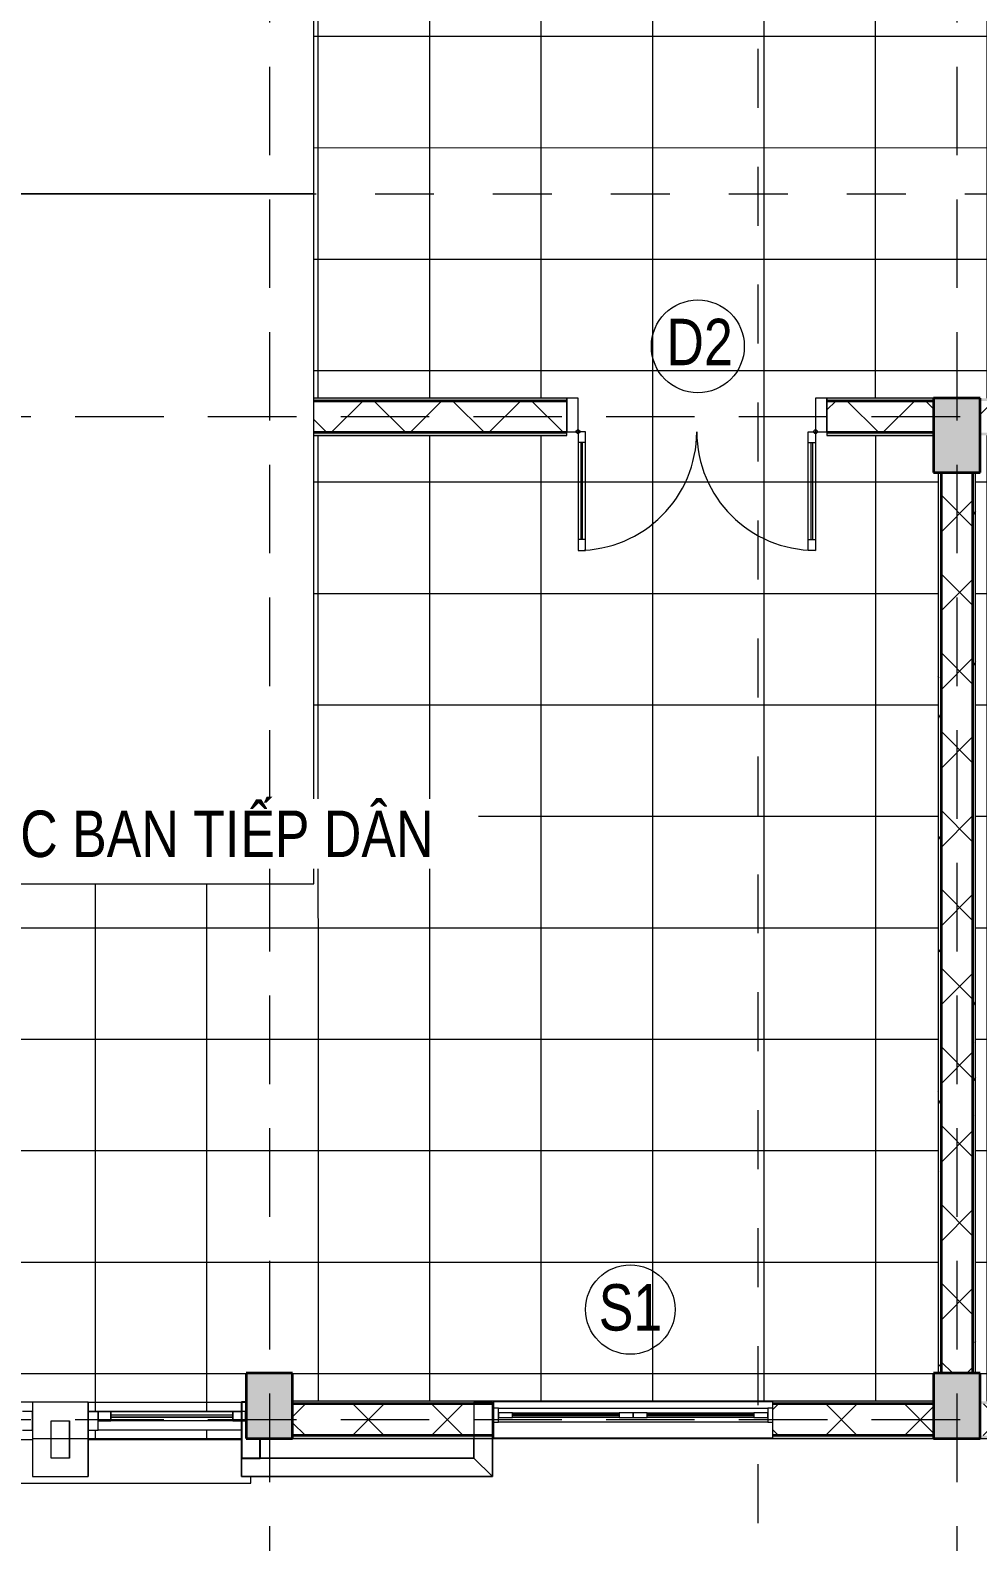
# Model space of a CAD drawing. Header units: millimetres. Extents: x -20485 to 47878, y -12815 to 18700.
# Drawn here: x 3063 to 8162, y -657 to 7481 of the extents above; entities that cross this region are included whole.
import ezdxf

# ---------------------------------------------------------------- set-up
doc = ezdxf.new("R2010")
doc.units = ezdxf.units.MM
for name, pattern in [('Abgebrochen', [714.375, 476.25, -238.125]), ('Aligning Line', [635, 317.5, -317.5]), ('Hidden', [714.375, 476.25, -238.125])]:
    doc.linetypes.add(name, pattern=pattern)
for name, color, linetype, lineweight in [('A-DOOR', 7, 'Continuous', 18), ('A-DOOR-IDEN', 7, 'Continuous', 9), ('A-FLOR', 7, 'Continuous', 9), ('A-FLOR-PATT', 7, 'Continuous', 9), ('A-GENM', 7, 'Continuous', 9), ('A-GLAZ', 7, 'Continuous', 18), ('A-GLAZ-IDEN', 7, 'Continuous', 9), ('A-WALL', 7, 'Continuous', 25), ('A-WALL-PATT', 7, 'Continuous', 18), ('G-ANNO-SYMB', 7, 'Abgebrochen', 9), ('G-ANNO-TEXT', 7, 'Continuous', 9), ('S-COLS', 7, 'Continuous', 25), ('S-GRID', 7, 'Continuous', 9)]:
    doc.layers.add(name, color=color, linetype=linetype, lineweight=lineweight)
doc.layers.add('G-IMPT', color=7, linetype='Continuous', lineweight=9, true_color=0xffffff)
doc.styles.add('Arial', font='arial.ttf', dxfattribs={"width": 0.8, "height": 250})
doc.styles.add('Arial_4', font='arial.ttf', dxfattribs={"width": 0.8, "height": 250})
pattern_1 = [(0, (27793.29, 0), (406.4, 101.6), [33.528, -271.272, 33.528, -271.272, -1625.6]), (0, (27793.29, 0), (406.4, 101.6), [-609.6, 33.528, -576.072, 33.528, -271.272, -711.2]), (0, (27793.29, 0), (406.4, 101.6), [-1524, 33.528, -169.672, 33.528, -474.472]), (120, (27945.69, 50.8), (-291.1882, 301.15272), [33.528, -271.272, 33.528, -271.272, -1625.6]), (120, (27945.69, 50.8), (-291.1882, 301.15272), [-609.6, 33.528, -576.072, 33.528, -271.272, -711.2]), (120, (27945.69, 50.8), (-291.1882, 301.15272), [-1524, 33.528, -169.672, 33.528, -474.472]), (240, (27996.49, 254), (-115.2118, -402.75272), [33.528, -271.272, 33.528, -271.272, -1625.6]), (240, (27996.49, 254), (-115.2118, -402.75272), [-609.6, 33.528, -576.072, 33.528, -271.272, -711.2]), (240, (27996.49, 254), (-115.2118, -402.75272), [-1524, 33.528, -169.672, 33.528, -474.472])]
pattern_2 = [(45, (27793.3, 0), (-212.132, 212.132), []), (135, (27793.3, 0), (-212.132, -212.132), [])]

# ---------------------------------------------------------------- blocks, each defined once
blk = doc.blocks.new('CỬA 2 CÁNH EROWINDOW_có ô chết_ - D2_1400x2200-2413861-01_MẶT BẰNG TẦNG 1')
at = {"layer": 'A-DOOR'}
for p, q in [((-639, 100), (-700, 100)), ((-700, 100), (-700, -80)), ((-639, -80), (-639, 100)), ((700, 100), (639, 100)), ((639, 100), (639, -80)), ((700, -80), (700, 100)), ((-700, -80), (-639, -80)), ((-599, -80), (-639, -80)), ((-639, -80), (-639, -719)), ((-599, -719), (-599, -80)), ((599, -719), (599, -80)), ((599, -80), (639, -80)), ((639, -80), (700, -80)), ((639, -80), (639, -719)), ((-599, -138), (-639, -138)), ((-624, -138), (-624, -661)), ((-614, -661), (-614, -138)), ((599, -138), (639, -138)), ((614, -138), (614, -661)), ((624, -661), (624, -138)), ((-599, -661), (-639, -661)), ((-639, -719), (-599, -719)), ((-599, -719), (-599, -661)), ((599, -661), (639, -661)), ((599, -719), (599, -661)), ((639, -719), (599, -719))]:
    blk.add_line(p, q, dxfattribs=at)
for centre in [(-639, -80), (639, -80)]:
    blk.add_circle(centre, 10, dxfattribs=at)
for centre, start, end in [((-639, -80), 270, 360), ((639, -80), 180, 270)]:
    blk.add_arc(centre, 639, start, end, dxfattribs=at)
blk = doc.blocks.new('CUA SO 2 CANH NHOM KINH O O THOANG - S1_1500x1800-2404851-01_MẶT BẰNG TẦNG 1')
at = {"layer": 'A-GLAZ'}
for p, q in [((-725, 63), (-750, 63)), ((-725, -13), (-725, 63)), ((-649, 37.5), (-725, 37.5)), ((-725, 37.5), (-725, 12.5)), ((-725, 12.5), (-649, 12.5)), ((-649, 12.5), (-649, 37.5)), ((-76, 27.5), (-649, 27.5)), ((-649, 27.5), (-649, 22.5)), ((-649, 22.5), (-76, 22.5)), ((0, 37.5), (-76, 37.5)), ((-76, 37.5), (-76, 12.5)), ((-76, 22.5), (-76, 27.5)), ((-76, 12.5), (0, 12.5)), ((0, 12.5), (0, 37.5)), ((76, 37.5), (0, 37.5)), ((0, 37.5), (0, 12.5)), ((0, 12.5), (76, 12.5)), ((76, 12.5), (76, 37.5)), ((649, 27.5), (76, 27.5)), ((76, 27.5), (76, 22.5)), ((76, 22.5), (649, 22.5)), ((725, 37.5), (649, 37.5)), ((649, 37.5), (649, 12.5)), ((649, 22.5), (649, 27.5)), ((649, 12.5), (725, 12.5)), ((750, 63), (725, 63)), ((725, 63), (725, -13)), ((725, 12.5), (725, 37.5)), ((-750, -13), (-725, -13)), ((725, -13), (750, -13))]:
    blk.add_line(p, q, dxfattribs=at)
at = {"layer": 'A-GLAZ', "lineweight": 9}
for p, q in [((-725, 63), (725, 63)), ((-649, 37.5), (-76, 37.5)), ((-76, 12.5), (-649, 12.5)), ((76, 37.5), (649, 37.5)), ((649, 12.5), (76, 12.5)), ((725, -13), (-725, -13))]:
    blk.add_line(p, q, dxfattribs=at)
blk = doc.blocks.new('M_Concrete-Rectangular-Column - COT250X350-2391829-01_MẶT BẰNG TẦNG 1')
at = {"layer": 'S-COLS', "lineweight": 35}
blk.add_hatch(color=256, dxfattribs=at).paths.add_polyline_path([(-125, -175), (125, -175), (125, 175), (-125, 175), (-125, -113.5)])
for p, q in [((125, 175), (-125, 175)), ((-125, 175), (-125, -175)), ((125, -175), (125, 175)), ((-125, -175), (125, -175))]:
    blk.add_line(p, q, dxfattribs=at)
blk = doc.blocks.new('M_Concrete-Rectangular-Column - COT250X400-2391830-01_MẶT BẰNG TẦNG 1')
at = {"layer": 'S-COLS', "lineweight": 35}
blk.add_hatch(color=256, dxfattribs=at).paths.add_polyline_path([(125, -200), (125, 200), (-125, 200), (-125, -200)])
for p, q in [((125, 200), (-125, 200)), ((-125, 200), (-125, -200)), ((125, -200), (125, 200)), ((-125, -200), (125, -200))]:
    blk.add_line(p, q, dxfattribs=at)
blk = doc.blocks.new('Window_K2_Stack - Sync_3dsMax_To_Revit-2428540-01_MẶT BẰNG TẦNG 1')
at = {"layer": 'G-IMPT'}
for p, q in [((4189.3, 0), (4189.3, 3714.5)), ((4189.3, -3714.5), (4189.3, 0)), ((-1600.3, -3714.5), (4189.3, -3714.5)), ((3850, -6941.8), (3850, -6906)), ((0, -6941.8), (3850, -6941.8))]:
    blk.add_line(p, q, dxfattribs=at)
at = {"layer": 'G-IMPT', "flags": 128}
for points in [[(4189.3, 0), (2741.9, 0), (1294.5, 0), (-152.9, 0), (-1600.3, 0)], [(-1600.3, 0), (-152.9, 0), (1294.5, 0), (2741.9, 0), (4189.3, 0)]]:
    blk.add_lwpolyline(points, dxfattribs=at)
blk = doc.blocks.new('Window_K2_Stack - Window_K2_Stack-2377845-01_MẶT BẰNG TẦNG 1')
blk.add_blockref('Window_K2_Stack - Sync_3dsMax_To_Revit-2428540-01_MẶT BẰNG TẦNG 1', (0, 0))
blk = doc.blocks.new('Test_Family - Sync_3dsMax_To_Revit-2434440-01_MẶT BẰNG TẦNG 1')
at = {"layer": 'A-GENM'}
for p, q in [((2625, -6501), (2625, -6901)), ((2925, -6501), (2625, -6501)), ((2925, -6901), (2925, -6501)), ((5000, -6501), (5000, -6801)), ((5100, -6501), (5000, -6501)), ((5100, -6901), (5100, -6501)), ((2625, -6551), (2571, -6551)), ((2625, -6651), (2625, -6551)), ((2925, -6551), (2925, -6651)), ((2979, -6551), (2925, -6551)), ((3046.3, -6551), (2979, -6551)), ((2979, -6551), (2979, -6601)), ((3703.8, -6571), (3046.3, -6571)), ((3046.3, -6571), (3046.3, -6581)), ((3046.3, -6581), (3703.8, -6581)), ((3771, -6551), (3703.8, -6551)), ((3703.8, -6581), (3703.8, -6571)), ((3775, -6551), (3771, -6551)), ((3771, -6601), (3771, -6551)), ((2571, -6651), (2625, -6651)), ((2725, -6801), (2725, -6601)), ((2725, -6601), (2825, -6601)), ((2825, -6601), (2825, -6801)), ((2925, -6651), (2979, -6651)), ((2979, -6601), (3046.3, -6601)), ((3703.8, -6601), (3771, -6601)), ((3771, -6651), (3775, -6651)), ((2825, -6801), (2725, -6801)), ((3750, -6801), (3750, -6901)), ((5000, -6801), (3750, -6801)), ((5100, -6901), (5000, -6801)), ((5000, -6801), (5100, -6901)), ((2625, -6901), (2925, -6901)), ((3750, -6901), (5100, -6901))]:
    blk.add_line(p, q, dxfattribs=at)
at = {"layer": 'A-GENM', "lineweight": 25}
for p, q in [((3775, -6501), (3750, -6501)), ((3750, -6501), (3750, -6801)), ((3850, -6801), (3850, -6695)), ((3750, -6801), (3850, -6801))]:
    blk.add_line(p, q, dxfattribs=at)
at = {"layer": 'G-IMPT'}
for p, q in [((2625, -6501), (1725, -6501)), ((2925, -6501), (2625, -6501)), ((2625, -6501), (2625, -6551)), ((2925, -6501), (2925, -6551)), ((2925, -6551), (2925, -6501)), ((2925, -6501), (2925, -6551)), ((2925, -6551), (2925, -6501)), ((2925, -6501), (3750, -6501)), ((2925, -6501), (3750, -6501)), ((2925, -6551), (2925, -6501)), ((2625, -6551), (2571, -6551)), ((2925, -6551), (2979, -6551)), ((3046.3, -6551), (3703.8, -6551)), ((3046.3, -6571), (3046.3, -6551)), ((3703.8, -6571), (3046.3, -6571)), ((3046.3, -6601), (3046.3, -6581)), ((3703.8, -6581), (3046.3, -6581)), ((3703.8, -6551), (3703.8, -6571)), ((3703.8, -6581), (3703.8, -6601)), ((2571, -6651), (2625, -6651)), ((2625, -6651), (2625, -6701)), ((2725, -6801), (2725, -6601)), ((2725, -6601), (2825, -6601)), ((2825, -6801), (2825, -6601)), ((2925, -6651), (2925, -6701)), ((2925, -6701), (2925, -6651)), ((2925, -6651), (2925, -6701)), ((2925, -6701), (2925, -6651)), ((2925, -6701), (2925, -6651)), ((2925, -6651), (2979, -6651)), ((2979, -6651), (2979, -6601)), ((3046.3, -6601), (2979, -6601)), ((3750, -6651), (2979, -6651)), ((3703.8, -6601), (3046.3, -6601)), ((3703.8, -6601), (3046.3, -6601)), ((3750, -6601), (3703.8, -6601)), ((1725, -6701), (2625, -6701)), ((2625, -6701), (2625, -6901)), ((2925, -6701), (2925, -6901)), ((2925, -6701), (3750, -6701)), ((3750, -6701), (2925, -6701)), ((5000, -6801), (5000, -6695)), ((5100, -6695), (5100, -6901)), ((2825, -6801), (2725, -6801)), ((3750, -6901), (3750, -6801)), ((3850, -6801), (5000, -6801)), ((5100, -6901), (5000, -6801)), ((5100, -6901), (5000, -6801)), ((2625, -6901), (2925, -6901)), ((5100, -6901), (3750, -6901))]:
    blk.add_line(p, q, dxfattribs=at)
at = {"layer": 'G-IMPT', "flags": 128}
for points in [[(2625, -6651), (2625, -6626), (2625, -6601), (2625, -6576), (2625, -6551)], [(2625, -6551), (2625, -6576), (2625, -6601), (2625, -6626), (2625, -6651)], [(2625, -6651), (2625, -6626), (2625, -6601), (2625, -6576), (2625, -6551)], [(2925, -6651), (2925, -6626), (2925, -6601), (2925, -6576), (2925, -6551)], [(2925, -6651), (2925, -6626), (2925, -6601), (2925, -6576), (2925, -6551)], [(2925, -6551), (2925, -6576), (2925, -6601), (2925, -6626), (2925, -6651)], [(2979, -6601), (2979, -6588.5), (2979, -6576), (2979, -6563.5), (2979, -6551)], [(3046.3, -6551), (3029.5, -6551), (3012.6, -6551), (2995.8, -6551), (2979, -6551)], [(2979, -6551), (2979, -6563.5), (2979, -6576), (2979, -6588.5), (2979, -6601)], [(2979, -6551), (2995.8, -6551), (3012.6, -6551), (3029.5, -6551), (3046.3, -6551)], [(2979, -6551), (2995.8, -6551), (3012.6, -6551), (3029.5, -6551), (3046.3, -6551)], [(2979, -6601), (2979, -6588.5), (2979, -6576), (2979, -6563.5), (2979, -6551)], [(3046.3, -6551), (3029.5, -6551), (3012.6, -6551), (2995.8, -6551), (2979, -6551)], [(2979, -6551), (2979, -6563.5), (2979, -6576), (2979, -6588.5), (2979, -6601)], [(3703.8, -6551), (3539.4, -6551), (3375, -6551), (3210.6, -6551), (3046.3, -6551)], [(3046.3, -6551), (3210.6, -6551), (3375, -6551), (3539.4, -6551), (3703.8, -6551)], [(3046.3, -6551), (3046.3, -6563.5), (3046.3, -6571)], [(3046.3, -6551), (3210.6, -6551), (3375, -6551), (3539.4, -6551), (3703.8, -6551)], [(3046.3, -6571), (3046.3, -6563.5), (3046.3, -6551)], [(3703.8, -6551), (3539.4, -6551), (3375, -6551), (3210.6, -6551), (3046.3, -6551)], [(3046.3, -6551), (3046.3, -6563.5), (3046.3, -6571)], [(3046.3, -6581), (3046.3, -6578.5), (3046.3, -6576), (3046.3, -6573.5), (3046.3, -6571)], [(3046.3, -6581), (3046.3, -6578.5), (3046.3, -6576), (3046.3, -6573.5), (3046.3, -6571)], [(3046.3, -6571), (3046.3, -6573.5), (3046.3, -6576), (3046.3, -6578.5), (3046.3, -6581)], [(3046.3, -6581), (3046.3, -6588.5), (3046.3, -6601)], [(3046.3, -6601), (3046.3, -6588.5), (3046.3, -6581)], [(3046.3, -6581), (3046.3, -6588.5), (3046.3, -6601)], [(3750, -6551), (3737.4, -6551), (3720.6, -6551), (3703.8, -6551)], [(3703.8, -6551), (3720.6, -6551), (3737.4, -6551), (3750, -6551)], [(3750, -6551), (3737.4, -6551), (3720.6, -6551), (3703.8, -6551)], [(3703.8, -6551), (3720.6, -6551), (3737.4, -6551), (3750, -6551)], [(3703.8, -6571), (3703.8, -6563.5), (3703.8, -6551)], [(3703.8, -6551), (3703.8, -6563.5), (3703.8, -6571)], [(3703.8, -6571), (3703.8, -6563.5), (3703.8, -6551)], [(3703.8, -6571), (3703.8, -6573.5), (3703.8, -6576), (3703.8, -6578.5), (3703.8, -6581)], [(3703.8, -6581), (3703.8, -6578.5), (3703.8, -6576), (3703.8, -6573.5), (3703.8, -6571)], [(3703.8, -6571), (3703.8, -6573.5), (3703.8, -6576), (3703.8, -6578.5), (3703.8, -6581)], [(3703.8, -6601), (3703.8, -6588.5), (3703.8, -6581)], [(3703.8, -6581), (3703.8, -6588.5), (3703.8, -6601)], [(3703.8, -6601), (3703.8, -6588.5), (3703.8, -6581)]]:
    blk.add_lwpolyline(points, dxfattribs=at)
blk = doc.blocks.new('Test_Family - Test_Family-2426873-01_MẶT BẰNG TẦNG 1')
blk.add_blockref('Test_Family - Sync_3dsMax_To_Revit-2434440-01_MẶT BẰNG TẦNG 1', (0, 0))
blk = doc.blocks.new('KÝ HIEU CUA ĐI - KÝ HIEU CUA ĐI-1233-01_MẶT BẰNG TẦNG 1')
at = {"layer": 'A-DOOR-IDEN'}
blk.add_circle((0.059, -0.208), 2.5, dxfattribs=at)
blk = doc.blocks.new('KÝ HIỆU CỬA SỔ - KÝ HIỆU CỬA SỔ-146125-01_MẶT BẰNG TẦNG 1')
at = {"layer": 'A-GLAZ-IDEN'}
blk.add_circle((-0.075, -0.066), 2.408, dxfattribs=at)

msp = doc.modelspace()

# ---------------------------------------------------------------- hatches: boundary and pattern name
at = {"layer": 'A-FLOR-PATT'}
h = msp.add_hatch(dxfattribs=at)
h.set_pattern_fill('FP_8', color=256, style=0, pattern_type=2)
h.set_pattern_definition([(0.0043, (16612.5, 7449.6), (-0.045, 600), []), (90.004, (16612.5, 7449.6), (-600, -0.042), [])])
h.paths.add_polyline_path([(1174.5, 2450), (1174.5, 2450), (1174.5, 1160.1)])
h.paths.add_polyline_path([(450, -100.9), (2175, -100.7), (2175, 94), (3075, 94), (3075, -100.7), (4200, -100.6), (4200, -56), (3375, -56), (3375, 44), (4200, 44), (4200, 94), (4225, 94), (4225, 250), (4475, 250), (4475, 100), (7925, 100), (7925, 250), (7950, 250), (7950, 5100), (7925, 5100), (7925, 5300), (7350, 5300), (7350, 5500), (8750, 5500), (8750, 5300), (8175, 5300), (8175, 5100), (8150, 5100), (8150, 250), (8175, 250), (8175, 100), (11525, 100), (11525, 250), (11775, 250), (11775, 100), (15125, 100), (15125, 250), (15150, 250), (15150, 5100), (15125, 5100), (15125, 5300), (14550, 5300), (14550, 5500), (15550, 5500), (15550, 5300), (15375, 5300), (15375, 5100), (15350, 5100), (15350, 250), (15375, 250), (15375, 100), (22325, 100), (22325, 250), (22350, 250), (22350, 5100), (22325, 5100), (22325, 5300), (18975, 5300), (18975, 5100), (18725, 5100), (18725, 5300), (16550, 5300), (16550, 5500), (22650, 5500), (22650, 5300), (22575, 5300), (22575, 5100), (22550, 5100), (22550, 250), (22575, 250), (22575, 100), (25925, 100), (25925, 250), (26175, 250), (26175, 100), (29525, 100), (29525, 250), (29550, 250), (29550, 5100), (29525, 5100), (29525, 5300), (26175, 5300), (26175, 5100), (25925, 5100), (25925, 5300), (23650, 5300), (23650, 5500), (30050, 5500), (30050, 5300), (29775, 5300), (29775, 5100), (29750, 5100), (29750, 250), (29775, 250), (29775, 100), (32200, 100), (32200, 94), (33225, 94), (33225, 250), (33475, 250), (33475, 94), (33545, 94), (33545, 44), (34370, 44), (34370, -56), (33545, -56), (33545, -98.4), (34670, -98.3), (34670, 94), (35570, 94), (35570, -98.3), (37040, -98.1), (37040, 101.7), (34650, 101.7), (34650, 49), (34450, 49), (34450, 5300), (33475, 5300), (33475, 5100), (33225, 5100), (33225, 5300), (31050, 5300), (31050, 5500), (34650, 5500), (34650, 5300.9), (36150, 5300.9), (36150, 5500), (37050, 5500), (37050, 5900), (37250, 5900), (37250, 5500), (37260.4, 5500), (37264.5, 7700), (37250, 7700), (37250, 7300), (37050, 7300), (37050, 7700), (34550, 7700), (34550, 8500), (34650, 8500), (34650, 9300), (34550, 9300), (34550, 9400), (34350, 9400), (34350, 9500), (37267.9, 9500), (37269.7, 10470), (37250, 10470), (37250, 10570), (37269.9, 10570), (37271.9, 11650), (37050, 11650), (37050, 9501.7), (33450, 9501.7), (33450.5, 9500), (33550, 9500), (33550, 9400), (33450, 9400), (33450, 8100), (33475, 8100), (33475, 7700), (33150, 7700), (33150, 7675), (31950, 7675), (31950, 7700), (29412, 7700), (29412, 7900), (29525, 7900.9), (29525, 8100), (29550, 8100), (29550, 12950), (29525, 12950), (29525, 13100), (26850, 13100), (26850, 7900), (28412, 7900), (28412, 7700), (25337, 7700), (25337, 7900), (25925, 7900), (25925, 8100), (26175, 8100), (26175, 7900), (26650, 7900), (26650, 13100), (26175, 13100), (26175, 12950), (25925, 12950), (25925, 13100), (24150, 13100), (24150, 7900), (24337, 7900), (24337, 7700), (23862, 7700), (23862, 7900), (23950, 7900), (23950, 13100), (23825, 13100), (23825, 13090), (23800, 13085), (23000, 13085), (23000, 12000), (21500, 12000), (21500, 7900), (22325, 7900), (22325, 8100), (22575, 8100), (22575, 7900), (22862, 7900), (22862, 7700), (21250, 7700), (21250, 7900), (21400, 7900), (21400, 12000), (19900, 12000), (19900, 13100), (19863, 13100), (19863, 13090), (19838, 13085), (19038, 13085), (19013, 13090), (19013, 13100), (18975, 13100), (18975, 12950), (18950, 12950), (18950, 8100), (18975, 8100), (18975, 7900), (20250, 7900), (20250, 7700), (16487, 7700), (16487, 7900), (18725, 7900), (18725, 8100), (18750, 8100), (18750, 12950), (18725, 12950), (18725, 13100), (15375, 13100), (15375, 12950), (15350, 12950), (15350, 8100), (15375, 8100), (15375, 7900), (15487, 7900), (15487, 7700), (9387, 7700), (9387, 7900), (11525, 7900), (11525, 8100), (11775, 8100), (11775, 7900), (15125, 7900), (15125, 8100), (15150, 8100), (15150, 12950), (15125, 12950), (15125, 13100), (11775, 13100), (11775, 12950), (11525, 12950), (11525, 13100), (8175, 13100), (8175, 12950), (8150, 12950), (8150, 8100), (8175, 8100), (8175, 7900), (8387, 7900), (8387, 7700), (5750, 7700), (5750, 7675), (4589.3, 7675), (4589.3, 6600), (4589.3, 6600), (4589.3, 5500), (5950, 5500), (5950, 5300), (4589.3, 5300), (4589.3, 2885.5), (1174.5, 2885.5), (1174.5, 2450), (700, 2450), (700, 2445), (650, 2445), (650, 1545), (700, 1545), (700, 345), (500, 345), (500, 1245), (450, 1245), (450, 150), (600, 150), (600, 245), (700, 245), (700, 94), (660, 94), (660, -100), (450, -100)])
h.paths.add_polyline_path([(32200, -98.5), (33225, -98.4), (33225, -6), (32200, -6), (32200, -85)])
h.paths.add_polyline_path([(36478.3, -56), (35870, -56), (35870, 44), (36770, 44), (36770, -56), (36702, -56)])
h.paths.add_polyline_path([(1650.6, -56), (975, -56), (975, 44), (1875, 44), (1875, -56), (1821, -56)])
h.paths.add_polyline_path([(37145, 345), (37050, 345), (37050, 245), (37145, 245)])
h.paths.add_polyline_path([(37240.8, 150), (37250.5, 150), (37252.5, 1245), (37245, 1245), (37245, 345), (37145, 345), (37145, 150)])
h.paths.add_polyline_path([(450, 1345), (600, 1345), (600, 1445), (450, 1445)])
h.paths.add_polyline_path([(37196.5, 1345), (37252.7, 1345), (37252.9, 1445), (37145, 1445), (37145, 1345)])
h.paths.add_polyline_path([(459.9, 1545), (550, 1545), (550, 2445), (700, 2445), (695, 2450), (450, 2450), (450, 1545)])
h.paths.add_polyline_path([(37050, 1545), (37095, 1545), (37095, 2445), (37195, 2445), (37195, 1545), (37253.1, 1545), (37256.5, 3400), (37150, 3400), (37150, 2795), (37145, 2795), (37145, 2545), (37050, 2450), (37050, 1858.5)])
h.paths.add_polyline_path([(37116.7, 3500), (37256.7, 3500), (37259.7, 5100), (37050, 5100), (37050, 3500)])
h.paths.add_polyline_path([(11525, 5100), (11525, 5300), (10150, 5300), (10150, 5500), (13150, 5500), (13150, 5300), (11775, 5300), (11775, 5100)])
h.paths.add_polyline_path([(1174.5, 6600), (1174.5, 6600), (1174.5, 6600)])
h.paths.add_polyline_path([(4589.3, 6600), (4589.3, 6600), (4589.3, 7104)])
h.paths.add_polyline_path([(35000, 7900), (37025, 7900), (37025, 7902.6), (35000, 7902.6), (35000, 7902.6)])
h.paths.add_polyline_path([(33203.9, 7900), (33225, 7900.9), (33225, 8100), (33250, 8100), (33250, 12950), (33225, 12950), (33225, 13300), (33250, 13300), (33250, 14800), (29750, 14800), (29750, 13300), (29775, 13300), (29775, 12950), (29750, 12950), (29750, 12489.3), (29781.1, 12496.6), (30299.2, 12738.2), (30346.5, 12932.7), (30478.5, 12649.5), (30525.8, 12843.9), (31075, 13100), (31075, 10187.2), (31096.3, 10183.8), (31110.8, 10177.6), (31122, 10170), (31132.7, 10159), (31142, 10144.4), (31146.9, 10130.6), (31149.3, 10112.5), (31147.3, 10095.1), (31140.7, 10079.2), (31130.3, 10063.2), (31119.6, 10053.6), (31105, 10044.2), (31085.7, 10039), (31074.6, 10037.7), (31052.9, 10041.2), (31038.4, 10047.4), (31027.2, 10055), (31016.5, 10066), (31007.2, 10080.6), (31002.3, 10094.4), (31001.3, 10100), (29823.7, 10100), (29821.3, 10089.4), (29815.2, 10075.1), (29805.5, 10062.3), (29794.5, 10052), (29777.5, 10043.1), (29765, 10039.3), (29750, 10037.7), (29750, 8100), (29775, 8100), (29775, 7900), (31950, 7900), (31950, 7925), (33150, 7925), (33150, 7900)])
h.paths.add_polyline_path([(7008.7, 7900), (7925, 7900), (7925, 8100), (7950, 8100), (7950, 12950), (7925, 12950), (7925, 13300), (7950, 13300), (7950, 14800), (4450, 14800), (4451, 13300), (4475, 13299.2), (4475, 12950), (4450, 12950), (4450, 12489.3), (4481.1, 12496.6), (4999.2, 12738.2), (5046.5, 12932.7), (5178.5, 12649.5), (5225.8, 12843.9), (5775, 13100), (5775, 10187.2), (5796.3, 10183.8), (5810.8, 10177.6), (5822, 10170), (5832.7, 10159), (5842, 10144.4), (5846.9, 10130.6), (5849.3, 10112.5), (5847.3, 10095.1), (5840.7, 10079.2), (5830.3, 10063.2), (5819.6, 10053.6), (5805, 10044.2), (5790.2, 10039.5), (5774.6, 10037.7), (5754, 10040.8), (5738.4, 10047.4), (5727.2, 10055), (5716.5, 10066), (5707.2, 10080.6), (5702.3, 10094.4), (5701.3, 10100), (4589.3, 10100), (4589.3, 7925), (5750, 7925), (5750, 7900)])
h.paths.add_polyline_path([(34650, 7900), (34900, 7900), (34900, 8351.7), (34650, 8351.7)])
h.paths.add_polyline_path([(37050, 8100), (37265.3, 8100), (37267.7, 9400), (37050, 9400)])
h.paths.add_polyline_path([(4250, 10314.5), (4250, 12950), (4225, 12950), (4225, 13106), (4200, 13106), (4200, 13156), (3375, 13156), (3375, 13256), (4200, 13256), (4200, 13299.2), (3075, 13299.7), (3075, 13106), (2175, 13106), (2175, 13300.1), (660, 13300), (660, 13106), (700, 13106), (700, 11655), (650, 11655), (650, 10755), (550, 10755), (550, 11655), (450, 11655), (450, 10750), (695, 10750), (700, 10755), (700, 10750), (1174.5, 10750), (1174.5, 10314.5), (4032, 10314.5)])
h.paths.add_polyline_path([(37231.4, 11750), (37272.1, 11750), (37272.3, 11850), (37150, 11850), (37150, 11750), (37210.4, 11750)])
h.paths.add_polyline_path([(459.9, 11755), (600, 11755), (600, 11855), (450, 11855), (450, 11755)])
h.paths.add_polyline_path([(37150, 11950), (37272.5, 11950), (37274.2, 12850), (37050, 12850), (37050, 11950)])
h.paths.add_polyline_path([(450, 11955), (500, 11955), (500, 12855), (700, 12855), (700, 12955), (600, 12955), (600, 13050), (450, 13050), (450, 12698.2)])
h.paths.add_polyline_path([(37274.3, 12950), (37274.6, 13103), (37260, 13103), (37260, 13050), (37050, 13050), (37050, 12950), (37265.1, 12950)])
h.paths.add_polyline_path([(33501.5, 13100.9), (35250, 13100.9), (35250, 13102.6), (35270, 13102.6), (35270, 13100.9), (37040, 13101.4), (37040, 13103), (33475, 13103), (33475, 13100.9)])
h.paths.add_polyline_path([(1875, 13156), (975, 13156), (975, 13256), (1875, 13256), (1875, 13168.5)])
h.paths.add_polyline_path([(21500, 13300), (22487.7, 13301.2), (19913, 13301.3), (19913, 13300), (21400, 13300)])
h.paths.add_polyline_path([(29508.1, 13300), (29550, 13300.9), (29550, 13300.9), (29350, 13300)])
h.paths.add_polyline_path([(8450, 13300), (18963, 13300), (18963, 13301.3), (8450, 13301.7)])
h.paths.add_polyline_path([(8175, 13300), (8350, 13300), (8350, 13301.7), (8150, 13301.7), (8150, 13300), (8167, 13300)])
h.paths.add_polyline_path([(4250, 13406), (4250, 15000), (4250, 15000), (4250, 13406)])
at = {"layer": 'A-WALL-PATT', "lineweight": 9}
h = msp.add_hatch(dxfattribs=at)
h.set_pattern_fill('FP_1', color=256, style=0, pattern_type=2)
h.set_pattern_definition(pattern_1)
h.paths.add_polyline_path([(13150, 5485), (13150, 5500), (11775, 5500), (11775, 5485)])
h.paths.add_polyline_path([(34650, 5485), (34650, 5500), (33475, 5500), (33475, 5485), (34635, 5485)])
h.paths.add_polyline_path([(5950, 5485), (5950, 5500), (4589.3, 5500), (4589.3, 5485), (4627.3, 5485)])
h.paths.add_polyline_path([(15550, 5485), (15550, 5500), (15375, 5500), (15375, 5485)])
h.paths.add_polyline_path([(22575, 5485), (22650, 5485), (22650, 5500), (22575, 5500), (22575, 5485.2)])
h.paths.add_polyline_path([(30050, 5485), (30050, 5500), (29775, 5499.4), (29775, 5485)])
h.paths.add_polyline_path([(8750, 5485), (8750, 5500), (8175, 5500), (8175, 5485)])
h.paths.add_polyline_path([(29525, 5485), (29525, 5500), (26175, 5500), (26175, 5485), (28441.1, 5485)])
h.paths.add_polyline_path([(22325, 5485), (22325, 5500), (18975, 5500), (18975, 5485)])
h.paths.add_polyline_path([(33225, 5485), (33225, 5500), (31050, 5500), (31050, 5485), (33203.9, 5485)])
h.paths.add_polyline_path([(15125, 5485), (15125, 5500), (14550, 5500), (14550, 5485)])
h.paths.add_polyline_path([(7925, 5485), (7925, 5500), (7350, 5500), (7350, 5485)])
h.paths.add_polyline_path([(11525, 5485), (11525, 5500), (10150, 5500), (10150, 5485)])
h.paths.add_polyline_path([(18725, 5485), (18725, 5500), (16550, 5500), (16550, 5485)])
h.paths.add_polyline_path([(25925, 5485), (25925, 5500), (23650, 5500), (23650, 5485), (23678.4, 5485)])
h = msp.add_hatch(dxfattribs=at)
h.set_pattern_fill('FP_2', color=256, style=0, pattern_type=2)
h.set_pattern_definition(pattern_2)
h.paths.add_polyline_path([(22325, 5315), (22325, 5485), (18975, 5485), (18975, 5315)])
h.paths.add_polyline_path([(34635, 5315), (34635, 5485), (33475, 5485), (33475, 5315), (34465, 5315)])
h.paths.add_polyline_path([(7350, 5315), (7925, 5315), (7925, 5485), (7350, 5485), (7350, 5400)])
h.paths.add_polyline_path([(33225, 5315), (33225, 5485), (31050, 5485), (31050, 5315), (33203.9, 5315)])
h.paths.add_polyline_path([(11775, 5315), (13150, 5315), (13150, 5485), (11775, 5485), (11775, 5354)])
h.paths.add_polyline_path([(10150, 5315), (11525, 5315), (11525, 5485), (10150, 5485), (10150, 5400)])
h.paths.add_polyline_path([(4589.3, 5315), (5950, 5315), (5950, 5485), (4589.3, 5485), (4589.3, 5356.3)])
h.paths.add_polyline_path([(8175, 5315), (8750, 5315), (8750, 5485), (8175, 5485), (8175, 5320.5)])
h.paths.add_polyline_path([(29775, 5315), (30050, 5315), (30050, 5485), (29775, 5485), (29775, 5325.8)])
h.paths.add_polyline_path([(16550, 5315), (18725, 5315), (18725, 5485), (16550, 5485), (16550, 5400)])
h.paths.add_polyline_path([(14550, 5315), (15125, 5315), (15125, 5485), (14550, 5485), (14550, 5400)])
h.paths.add_polyline_path([(15550, 5315), (15550, 5485), (15375, 5485), (15375, 5315)])
h.paths.add_polyline_path([(23650, 5315), (25925, 5315), (25925, 5485), (23650, 5485), (23650, 5400)])
h.paths.add_polyline_path([(29525, 5315), (29525, 5485), (26175, 5485), (26175, 5315), (28441.1, 5315)])
h.paths.add_polyline_path([(22650, 5315), (22650, 5485), (22575, 5485), (22575, 5315)])
h = msp.add_hatch(dxfattribs=at)
h.set_pattern_fill('FP_1', color=256, style=0, pattern_type=2)
h.set_pattern_definition(pattern_1)
h.paths.add_polyline_path([(4589.3, 5300), (5950, 5300), (5950, 5315), (4589.3, 5315), (4589.3, 5307.7)])
h.paths.add_polyline_path([(33225, 5300), (33225, 5315), (31050, 5315), (31050, 5300), (33203.9, 5300)])
h.paths.add_polyline_path([(15125, 5300), (15125, 5315), (14550, 5315), (14550, 5300)])
h.paths.add_polyline_path([(34450, 5300), (34450, 5315), (33475, 5315), (33475, 5300)])
h.paths.add_polyline_path([(7350, 5300), (7925, 5300.6), (7925, 5315), (7350, 5315)])
h.paths.add_polyline_path([(22325, 5300), (22325, 5315), (18975, 5315), (18975, 5300)])
h.paths.add_polyline_path([(30050, 5300), (30050, 5315), (29775, 5315), (29775, 5300)])
h.paths.add_polyline_path([(18725, 5300), (18725, 5315), (16550, 5315), (16550, 5300)])
h.paths.add_polyline_path([(8175, 5300), (8750, 5300), (8750, 5315), (8175, 5315), (8175, 5300.6)])
h.paths.add_polyline_path([(15375, 5300), (15550, 5300), (15550, 5315), (15375, 5315), (15375, 5301.9)])
h.paths.add_polyline_path([(11775, 5300), (13150, 5300), (13150, 5315), (11775, 5315), (11775, 5306.9)])
h.paths.add_polyline_path([(29525, 5300), (29525, 5315), (26175, 5315), (26175, 5300), (28441.1, 5300)])
h.paths.add_polyline_path([(25925, 5300), (25925, 5315), (23650, 5315), (23650, 5300), (23678.4, 5300)])
h.paths.add_polyline_path([(10150, 5300), (11525, 5300), (11525, 5315), (10150, 5315)])
h.paths.add_polyline_path([(22650, 5300), (22650, 5315), (22575, 5315), (22575, 5300)])
h = msp.add_hatch(dxfattribs=at)
h.set_pattern_fill('FP_1', color=256, style=0, pattern_type=2)
h.set_pattern_definition(pattern_1)
h.paths.add_polyline_path([(7964.6, 250), (7965, 250), (7965, 5100), (7950, 5100), (7950, 250)])
h = msp.add_hatch(dxfattribs=at)
h.set_pattern_fill('FP_2', color=256, style=0, pattern_type=2)
h.set_pattern_definition(pattern_2)
h.paths.add_polyline_path([(8135, 250), (8135, 5100), (7965, 5100), (7965, 250), (7969.9, 250)])
h = msp.add_hatch(dxfattribs=at)
h.set_pattern_fill('FP_1', color=256, style=0, pattern_type=2)
h.set_pattern_definition(pattern_1)
h.paths.add_polyline_path([(8150, 250), (8150, 5100), (8135, 5100), (8135, 250)])
h = msp.add_hatch(dxfattribs=at)
h.set_pattern_fill('FP_1', color=256, style=0, pattern_type=2)
h.set_pattern_definition(pattern_1)
h.paths.add_polyline_path([(22325, 85), (22325, 100), (21408, 100), (21408, 85)])
h.paths.add_polyline_path([(15125, 85), (15125, 100), (14208, 100), (14208, 85)])
h.paths.add_polyline_path([(7925, 85), (7925, 100), (7058, 100), (7058, 85)])
h.paths.add_polyline_path([(32158, 85), (32200, 85), (32200, 100), (32158, 100)])
h.paths.add_polyline_path([(30658, 85), (30658, 100), (29775, 99.6), (29775, 85)])
h.paths.add_polyline_path([(5558, 85), (5558, 100), (4475, 100), (4475, 85), (4627.3, 85)])
h.paths.add_polyline_path([(8175, 85), (9108, 85), (9108, 100), (8175, 99.6)])
h.paths.add_polyline_path([(18950, 85), (19908, 85), (19908, 100), (18950, 100), (18950, 91.8)])
h.paths.add_polyline_path([(11775, 85), (12708, 85), (12708, 100), (11775, 100), (11775, 91.7)])
h.paths.add_polyline_path([(22575, 85), (23508, 85), (23508, 100), (22575, 99.6)])
h.paths.add_polyline_path([(25925, 85), (25925, 100), (25008, 100), (25008, 85)])
h.paths.add_polyline_path([(27108, 85), (27108, 100), (26175, 100), (26175, 85)])
h.paths.add_polyline_path([(28608, 85), (29525, 85), (29525, 100), (28608, 100)])
h.paths.add_polyline_path([(10608, 85), (11525, 85), (11525, 100), (10608, 100)])
h.paths.add_polyline_path([(16308, 85), (16308, 100), (15375, 99.6), (15375, 85)])
h.paths.add_polyline_path([(17808, 85), (18750, 85), (18750, 100), (17808, 100)])
h = msp.add_hatch(dxfattribs=at)
h.set_pattern_fill('FP_2', color=256, style=0, pattern_type=2)
h.set_pattern_definition(pattern_2)
h.paths.add_polyline_path([(17808, -85), (18750, -85), (18750, 85), (17808, 85), (17808, 0)])
h.paths.add_polyline_path([(23508, -85), (23508, 85), (22575, 85), (22575, -85)])
h.paths.add_polyline_path([(4475, -85), (5558, -85), (5558, 85), (4475, 85), (4475, -8.8)])
h.paths.add_polyline_path([(32158, -85), (32200, -85), (32200, 85), (32158, 85), (32158, 0)])
h.paths.add_polyline_path([(8175, -85), (9108, -85), (9108, 85), (8175, 85), (8175, 78)])
h.paths.add_polyline_path([(7925, -85), (7925, 85), (7058, 85), (7058, -85)])
h.paths.add_polyline_path([(11775, -85), (12708, -85), (12708, 85), (11775, 85), (11775, -47.2)])
h.paths.add_polyline_path([(10608, -85), (11525, -85), (11525, 85), (10608, 85), (10608, 0)])
h.paths.add_polyline_path([(30658, -85), (30658, 85), (29775, 85), (29775, -85)])
h.paths.add_polyline_path([(22325, -85), (22325, 85), (21408, 85), (21408, -85)])
h.paths.add_polyline_path([(28608, -85), (29525, -85), (29525, 85), (28608, 85), (28608, 0)])
h.paths.add_polyline_path([(15375, -85), (16308, -85), (16308, 85), (15375, 85), (15375, 78)])
h.paths.add_polyline_path([(25925, -85), (25925, 85), (25008, 85), (25008, -85)])
h.paths.add_polyline_path([(19908, -85), (19908, 85), (18950, 85), (18950, -85)])
h.paths.add_polyline_path([(26175, -85), (27108, -85), (27108, 85), (26175, 85), (26175, -37.8)])
h.paths.add_polyline_path([(15125, -85), (15125, 85), (14208, 85), (14208, -85)])
h = msp.add_hatch(dxfattribs=at)
h.set_pattern_fill('FP_1', color=256, style=0, pattern_type=2)
h.set_pattern_definition(pattern_1)
h.paths.add_polyline_path([(32158, -100), (32200, -100), (32200, -85), (32158, -85)])
h.paths.add_polyline_path([(5558, -100), (5558, -85), (4475, -85), (4475, -100), (4627.3, -100)])
h.paths.add_polyline_path([(8175, -100), (9108, -100), (9108, -85), (8175, -85), (8175, -93.2)])
h.paths.add_polyline_path([(7058, -100), (7925, -100), (7925, -85), (7058, -85)])
h.paths.add_polyline_path([(29525, -100), (29525, -85), (28608, -85), (28608, -100)])
h.paths.add_polyline_path([(30658, -100), (30658, -85), (29775, -85), (29775, -100)])
h.paths.add_polyline_path([(11775, -100), (12708, -100), (12708, -85), (11775, -85), (11775, -93.3)])
h.paths.add_polyline_path([(10608, -100), (11525, -100), (11525, -85), (10608, -85)])
h.paths.add_polyline_path([(15375, -100), (16308, -100), (16308, -85), (15375, -85), (15375, -93.3)])
h.paths.add_polyline_path([(14208, -100), (15125, -100), (15125, -85), (14208, -85)])
h.paths.add_polyline_path([(27108, -100), (27108, -85), (26175, -85), (26175, -100)])
h.paths.add_polyline_path([(25925, -100), (25925, -85), (25008, -85), (25008, -100)])
h.paths.add_polyline_path([(22325, -100), (22325, -85), (21408, -85), (21408, -100)])
h.paths.add_polyline_path([(17808, -100), (18750, -100), (18750, -85), (17808, -85)])
h.paths.add_polyline_path([(22575, -100), (23508, -100), (23508, -85), (22575, -85), (22575, -91.7)])
h.paths.add_polyline_path([(18950, -100), (19908, -100), (19908, -85), (18950, -85), (18950, -93.2)])

# ---------------------------------------------------------------- linework, layer by layer
at = {"layer": 'A-FLOR'}
for p, q in [((3075, -100.7), (4200, -100.6)), ((4300, -100.6), (11525, -100))]:
    msp.add_line(p, q, dxfattribs=at)
at = {"layer": 'A-WALL', "lineweight": 18}
for p, q in [((5950, 5500), (4589.3, 5500)), ((5950, 5300), (5950, 5500)), ((7925, 5500), (7350, 5500)), ((7350, 5500), (7350, 5300)), ((4589.3, 5300), (5950, 5300)), ((7350, 5300), (7925, 5300)), ((7950, 5100), (7950, 250)), ((8150, 250), (8150, 5100)), ((5558, 100), (4475, 100)), ((5558, -100), (5558, 100)), ((7925, 100), (7058, 100)), ((7058, 100), (7058, -100)), ((4475, -100), (5558, -100)), ((7058, -100), (7925, -100))]:
    msp.add_line(p, q, dxfattribs=at)
at = {"layer": 'A-WALL', "lineweight": 35}
for p, q in [((5950, 5485), (4589.3, 5485)), ((7925, 5485), (7350, 5485)), ((5950, 5315), (4589.3, 5315)), ((7925, 5315), (7350, 5315)), ((7965, 5100), (7965, 250)), ((8135, 5100), (8135, 250)), ((5558, 85), (4475, 85)), ((7925, 85), (7058, 85)), ((5558, -85), (4475, -85)), ((7925, -85), (7058, -85))]:
    msp.add_line(p, q, dxfattribs=at)
at = {"layer": 'A-WALL'}
for p, q in [((5558, 100), (7058, 100)), ((7058, -100), (5558, -100))]:
    msp.add_line(p, q, dxfattribs=at)
at = {"layer": 'G-ANNO-SYMB', "linetype": 'Aligning Line'}
for p, q in [((6978.4, 16271.6), (6978.4, -4684.7)), ((-7146.6, 6600), (41465.8, 6600))]:
    msp.add_line(p, q, dxfattribs=at)
at = {"layer": 'S-GRID', "linetype": 'Hidden'}
for p, q in [((4350, 18000), (4350, -3000)), ((8050, 18000), (8050, -3000)), ((39500, 5400), (-3000, 5400)), ((39500, 0), (-3000, 0))]:
    msp.add_line(p, q, dxfattribs=at)

# ---------------------------------------------------------------- block references
at = {"layer": 'A-DOOR'}
msp.add_blockref('CỬA 2 CÁNH EROWINDOW_có ô chết_ - D2_1400x2200-2413861-01_MẶT BẰNG TẦNG 1', (6650, 5400), dxfattribs=at)
at = {"layer": 'A-DOOR-IDEN', "xscale": 99.99999999999993, "yscale": 99.99999999999993, "zscale": 99.99999999999993}
msp.add_blockref('KÝ HIEU CUA ĐI - KÝ HIEU CUA ĐI-1233-01_MẶT BẰNG TẦNG 1', (6650, 5800), dxfattribs=at)
at = {"layer": 'A-GLAZ', "rotation": 359.9999377154716}
msp.add_blockref('Window_K2_Stack - Window_K2_Stack-2377845-01_MẶT BẰNG TẦNG 1', (400, 6600), dxfattribs=at)
at = {"layer": 'A-GLAZ', "lineweight": 9}
msp.add_blockref('CUA SO 2 CANH NHOM KINH O O THOANG - S1_1500x1800-2404851-01_MẶT BẰNG TẦNG 1', (6308, 0), dxfattribs=at)
at = {"layer": 'A-GLAZ-IDEN', "xscale": 99.99999999999993, "yscale": 99.99999999999993, "zscale": 99.99999999999993}
msp.add_blockref('KÝ HIỆU CỬA SỔ - KÝ HIỆU CỬA SỔ-146125-01_MẶT BẰNG TẦNG 1', (6300, 600), dxfattribs=at)
at = {"layer": 'G-IMPT'}
msp.add_blockref('Test_Family - Test_Family-2426873-01_MẶT BẰNG TẦNG 1', (450, 6595), dxfattribs=at)
at = {"layer": 'S-COLS', "lineweight": 35}
for name, p in [('M_Concrete-Rectangular-Column - COT250X400-2391830-01_MẶT BẰNG TẦNG 1', (8050, 5300)), ('M_Concrete-Rectangular-Column - COT250X350-2391829-01_MẶT BẰNG TẦNG 1', (4350, 75)), ('M_Concrete-Rectangular-Column - COT250X350-2391829-01_MẶT BẰNG TẦNG 1', (8050, 75))]:
    msp.add_blockref(name, p, dxfattribs=at)

# ---------------------------------------------------------------- texts
at = {"layer": 'A-DOOR-IDEN', "insert": (6486.9, 5927.9), "char_height": 250, "width": 429.704, "attachment_point": 1, "style": 'Arial'}
msp.add_mtext('D2', dxfattribs=at)
at = {"layer": 'A-GLAZ-IDEN', "insert": (6122.6, 730.1), "char_height": 250, "width": 410.464, "attachment_point": 1, "style": 'Arial'}
msp.add_mtext('S1', dxfattribs=at)

# ---------------------------------------------------------------- next in the draw order: texts
at = {"layer": 'G-ANNO-TEXT', "insert": (2770.6, 3279.9), "char_height": 250, "width": 288.608, "attachment_point": 1, "style": 'Arial_4', "bg_fill": 3, "box_fill_scale": 1.25, "bg_fill_color": 256, "bg_fill_true_color": 13158600, "bg_fill_transparency": 0}
msp.add_mtext('\\fArial|b0|i0|c254|p34|;\\W.8;Ự', dxfattribs=at)

# ---------------------------------------------------------------- next in the draw order: texts
at = {"layer": 'G-ANNO-TEXT', "insert": (3008.8, 3279.9), "char_height": 250, "width": 1436.624, "attachment_point": 1, "style": 'Arial', "bg_fill": 3, "box_fill_scale": 1.25, "bg_fill_color": 256, "bg_fill_true_color": 13158600, "bg_fill_transparency": 0}
msp.add_mtext('C BAN TI', dxfattribs=at)

# ---------------------------------------------------------------- next in the draw order: texts
at = {"layer": 'G-ANNO-TEXT', "insert": (4194.1, 3279.9), "char_height": 250, "width": 224.472, "attachment_point": 1, "style": 'Arial_4', "bg_fill": 3, "box_fill_scale": 1.25, "bg_fill_color": 256, "bg_fill_true_color": 13158600, "bg_fill_transparency": 0}
msp.add_mtext('\\fArial|b0|i0|c254|p34|;\\W.8;Ế', dxfattribs=at)

# ---------------------------------------------------------------- next in the draw order: texts
at = {"layer": 'G-ANNO-TEXT', "insert": (4379.3, 3279.9), "char_height": 250, "width": 1032.573, "attachment_point": 1, "style": 'Arial', "bg_fill": 3, "box_fill_scale": 1.25, "bg_fill_color": 256, "bg_fill_true_color": 13158600, "bg_fill_transparency": 0}
msp.add_mtext('P DÂN', dxfattribs=at)

doc.saveas('drawing.dxf')
